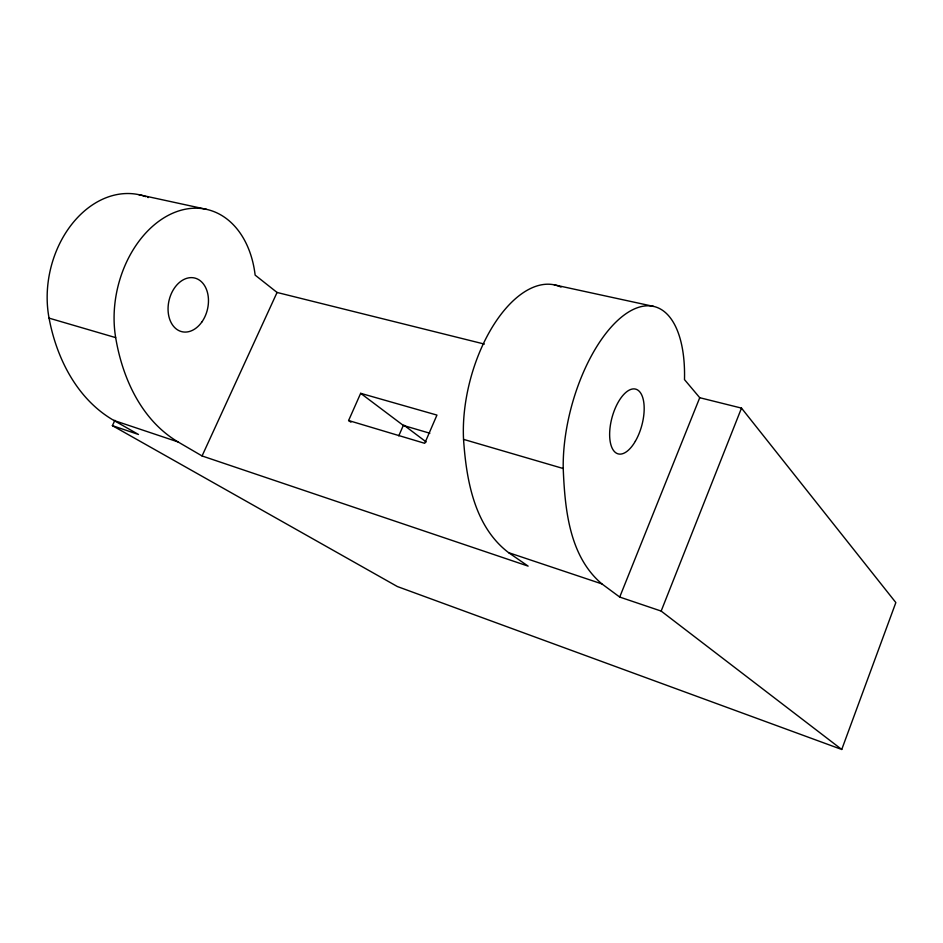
<?xml version="1.0" encoding="UTF-8"?>
<svg xmlns="http://www.w3.org/2000/svg" width="943" height="943" viewBox="0 0 943 943"><rect width="100%" height="100%" fill="white"/><g stroke="black" fill="none" stroke-linecap="round" stroke-linejoin="round"><path stroke-width="1.41" d="M841.745 749.473L895.85 602.577L741.504 408.107L699.741 397.71L684.488 379.605A117.604 54.14 -74.8 0 0 624.443 314.809A117.604 54.14 -74.8 0 0 563.219 468.518C564.904 508.713 569.042 556.099 601.917 583.906L619.716 597.06L661.161 611.076L841.745 749.473L397.345 586.534L112.394 425.647L114.916 420.319M661.161 611.076L741.504 408.107M619.716 597.06L699.741 397.71M398.771 435.843L403.321 425.434L360.662 393.325L348.604 420.531L350.949 422.205M202.061 455.952L277.065 292.46L255.14 275.12A96.705 69.216 -76.7 0 0 172.156 213.46A96.705 69.216 -76.7 0 0 115.671 337.618C122.425 378.178 141.426 420.165 178.003 441.913L202.061 455.952L528.127 566.118L508.619 552.657C474.27 526.548 466.302 479.822 463.543 439.367A112.971 58.395 -75.1 0 1 493.142 325.748A112.971 58.395 -75.1 0 1 559.128 286.295M138.786 194.659L206.576 209.37M554.213 284.833L653.629 306.416M277.065 292.46L484.384 344.077M360.662 393.325L436.951 415.085L424.739 443.316L348.604 420.531M145.929 196.674A93.569 70.56 -77.3 0 0 72.234 223.703A93.569 70.56 -77.3 0 0 49.06 318.133L115.671 337.618M463.543 439.367L563.219 468.518M403.321 425.434L429.855 433.238M49.06 318.133C56.592 358.493 77.173 399.302 113.785 420.401L178.003 441.913M508.619 552.657L601.917 583.906M112.394 425.647L138.468 434.464L113.785 420.401M403.922 425.175L426.189 441.961M559.6 286.483A112.971 58.395 -75.1 0 1 561.014 287.096M147.662 197.335A93.569 70.56 -77.3 0 1 148.24 197.57M635.37 441.218A33.535 15.406 -74.8 0 0 635.747 389.153A33.535 15.406 -74.8 0 0 609.638 434.122A33.535 15.406 -74.8 0 0 635.37 441.218M201.708 322.211A27.595 19.72 -76.7 0 0 194.635 278.008A27.595 19.72 -76.7 0 0 168.467 314.325A27.595 19.72 -76.7 0 0 201.708 322.211"/></g></svg>
